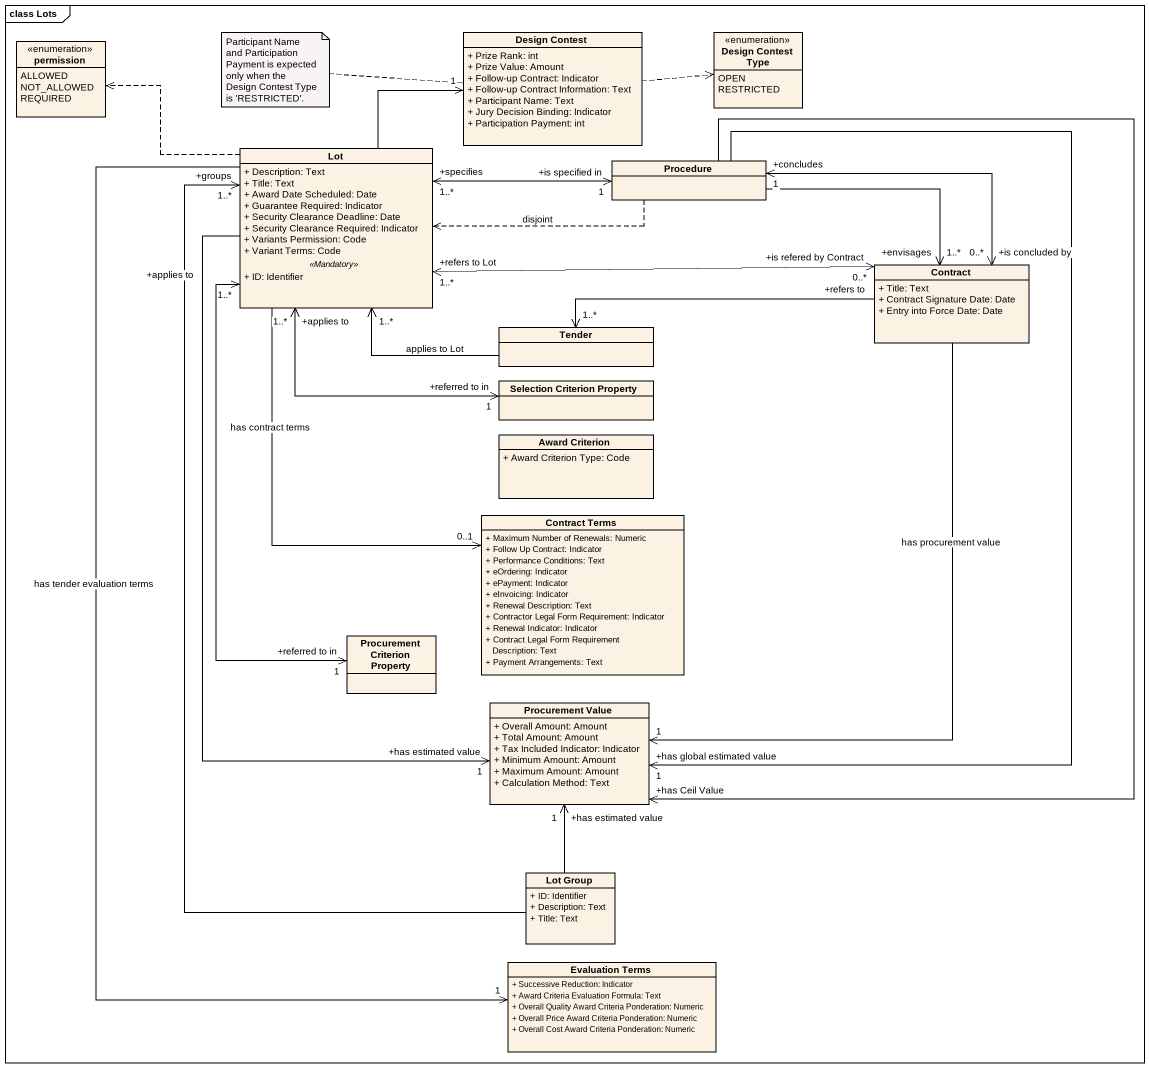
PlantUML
@startuml
mainframe class Lots
hide circle
hide empty members
skinparam classAttributeIconSize 0
class "Design Contest" as Design_Contest {
  + Prize Rank: int
  + Prize Value: Amount
  + Follow-up Contract: Indicator
  + Follow-up Contract Information: Text
  + Participant Name: Text
  + Jury Decision Binding: Indicator
  + Participation Payment: int
}
enum "Design Contest Type" as Design_Contest_Type {
  OPEN
  RESTRICTED
}
enum permission {
  ALLOWED
  NOT_ALLOWED
  REQUIRED
}
class Lot {
  + Description: Text
  + Title: Text
  + Award Date Scheduled: Date
  + Guarantee Required: Indicator
  + Security Clearance Deadline: Date
  + Security Clearance Required: Indicator
  + Variants Permission: Code
  + Variant Terms: Code
  .. <<Mandatory>> ..
  + ID: Identifier
}
class Procedure
class Contract {
  + Title: Text
  + Contract Signature Date: Date
  + Entry into Force Date: Date
}
class Tender
class "Selection Criterion Property" as Selection_Criterion_Property
class "Award Criterion" as Award_Criterion {
  + Award Criterion Type: Code
}
class "Contract Terms" as Contract_Terms {
  + Maximum Number of Renewals: Numeric
  + Follow Up Contract: Indicator
  + Performance Conditions: Text
  + eOrdering: Indicator
  + ePayment: Indicator
  + eInvoicing: Indicator
  + Renewal Description: Text
  + Contractor Legal Form Requirement: Indicator
  + Renewal Indicator: Indicator
  + Contract Legal Form Requirement Description: Text
  + Payment Arrangements: Text
}
class "Procurement Criterion Property" as Procurement_Criterion
class "Procurement Value" as Procurement_Value {
  + Overall Amount: Amount
  + Total Amount: Amount
  + Tax Included Indicator: Indicator
  + Minimum Amount: Amount
  + Maximum Amount: Amount
  + Calculation Method: Text
}
class "Lot Group" as Lot_Group {
  + ID: Identifier
  + Description: Text
  + Title: Text
}
class "Evaluation Terms" as Evaluation_Terms {
  + Successive Reduction: Indicator
  + Award Criteria Evaluation Formula: Text
  + Overall Quality Award Criteria Ponderation: Numeric
  + Overall Price Award Criteria Ponderation: Numeric
  + Overall Cost Award Criteria Ponderation: Numeric
}
Design_Contest .right.> Design_Contest_Type
Lot -up-> "1" Design_Contest
Lot .left.> permission
Lot --> "0..1" Contract_Terms : has contract terms
Lot --> "+has estimated value\n1" Procurement_Value
Lot "+groups\n1..*" <-- Lot_Group
Lot --> "1" Evaluation_Terms : has tender evaluation terms
Procedure .left.> Lot : disjoint
Procedure "+is specified in\n1" <-left-> "+specifies\n1..*" Lot
Procedure "+concludes\n1" <-right-> "+is concluded by\n0..*" Contract
Procedure -right-> "+envisages\n1..*" Contract
Procedure --> "+has global estimated value\n1" Procurement_Value
Procedure --> "+has Ceil Value" Procurement_Value
Contract "+is refered by Contract\n0..*" <-left-> "+refers to Lot\n1..*" Lot
Contract --> "1" Procurement_Value : has procurement value
Tender -left-> "1..*" Lot : applies to Lot
Tender "1..*" <-right- "+refers to" Contract
Selection_Criterion_Property "+referred to in\n1" <-up-> "+applies to\n1..*" Lot
Procurement_Criterion "+referred to in\n1" <-up-> "+applies to\n1..*" Lot
Procurement_Value "+has estimated value\n1" <-- Lot_Group
note left of Design_Contest : Participant Name and Participation Payment is expected only when the Design Contest Type is 'RESTRICTED'.
@enduml
